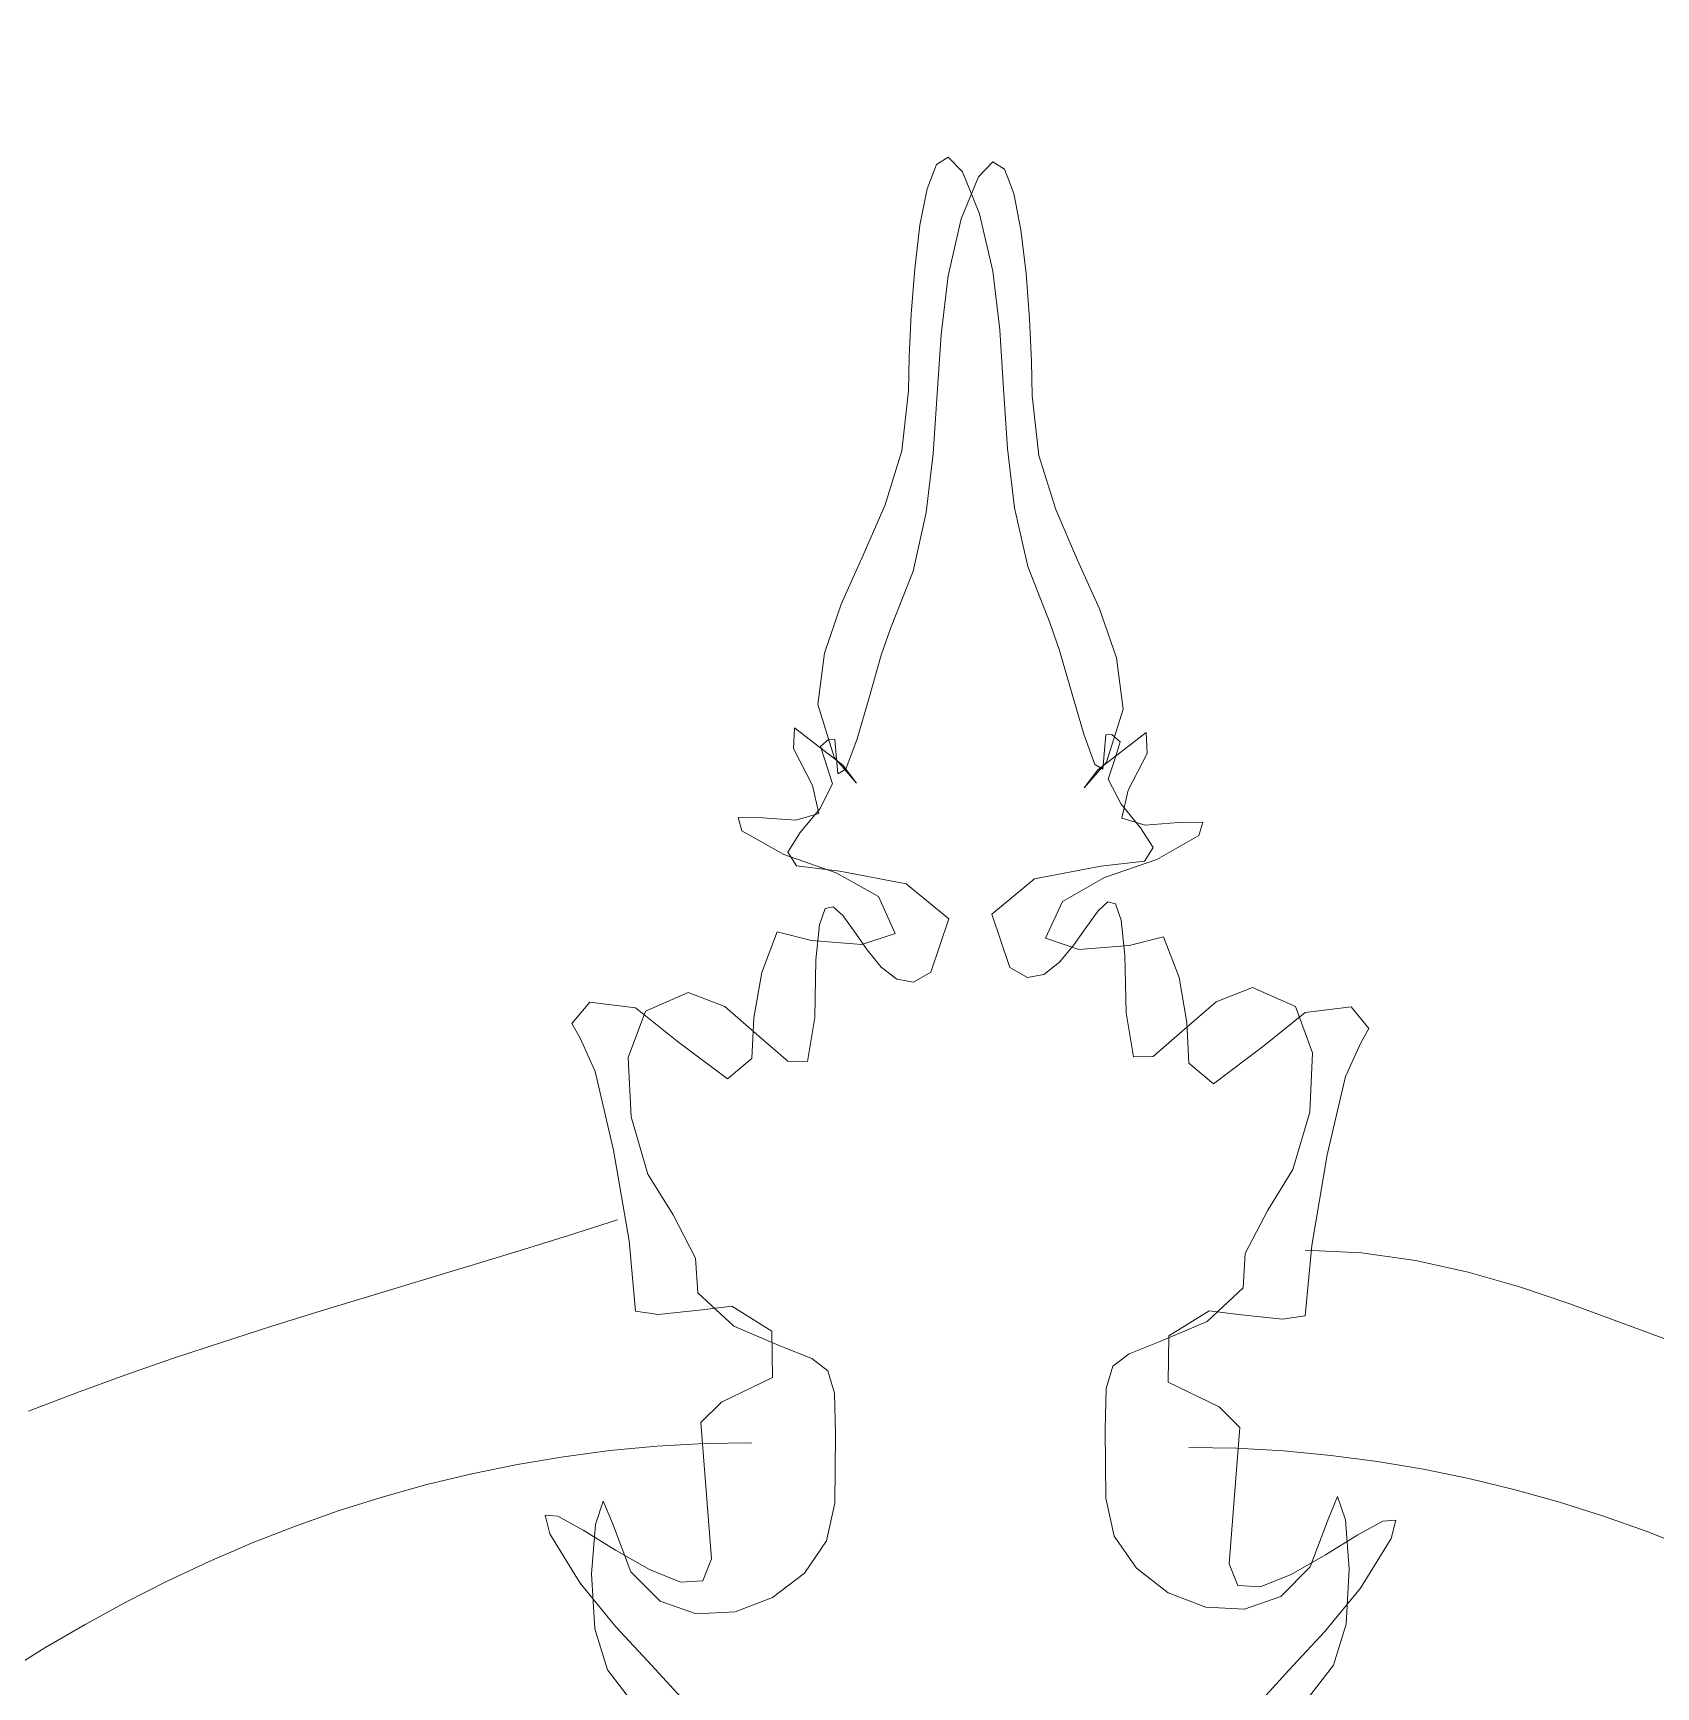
# Model space of a CAD drawing. Header units: centimetres. Extents: x -377343 to 693706, y 194584 to 813780.
# Drawn here: x 175527.71 to 175553.73, y 498855.51 to 498882.03 of the extents above; entities that cross this region are included whole.
import ezdxf

# ---------------------------------------------------------------- set-up
doc = ezdxf.new("R2010")
doc.units = ezdxf.units.CM
doc.layers.add('PIPA', color=11, linetype='Continuous')
doc.layers.add('TEXT', color=7, linetype='Continuous')

msp = doc.modelspace()

# ---------------------------------------------------------------- linework, layer by layer
at = {"layer": 'PIPA', "lineweight": 35, "extrusion": (0, 0.816497, 0.57735), "elevation": 193451.324}
msp.add_lwpolyline([(-421704.212, -325591.681), (-159560.265, -63447.734), (377343.333, -600351.331), (-158232.47, -1135927.133), (-693706.405, -600453.199), (-454216.825, -360963.619)], dxfattribs=at)
at = {"layer": 'TEXT', "color": 2, "linetype": 'Continuous', "lineweight": 13}
for p, q in [((175542.384, 498880.04), (175542.196, 498879.924)), ((175542.384, 498880.04), (175542.196, 498879.924)), ((175542.613, 498879.802), (175542.384, 498880.04)), ((175542.613, 498879.802), (175542.384, 498880.04)), ((175542.196, 498879.924), (175542.046, 498879.533)), ((175542.196, 498879.924), (175542.046, 498879.533)), ((175542.887, 498879.128), (175542.613, 498879.802)), ((175542.887, 498879.128), (175542.613, 498879.802)), ((175542.869, 498879.726), (175543.098, 498879.964)), ((175542.869, 498879.726), (175543.098, 498879.964)), ((175543.098, 498879.964), (175543.286, 498879.847)), ((175543.098, 498879.964), (175543.286, 498879.847)), ((175543.286, 498879.847), (175543.436, 498879.456)), ((175543.286, 498879.847), (175543.436, 498879.456)), ((175542.046, 498879.533), (175541.931, 498878.948)), ((175542.046, 498879.533), (175541.931, 498878.948)), ((175542.595, 498879.052), (175542.869, 498879.726)), ((175542.595, 498879.052), (175542.869, 498879.726)), ((175543.436, 498879.456), (175543.551, 498878.872)), ((175543.436, 498879.456), (175543.551, 498878.872)), ((175542.383, 498878.135), (175542.595, 498879.052)), ((175542.383, 498878.135), (175542.595, 498879.052)), ((175543.098, 498878.211), (175542.887, 498879.128)), ((175543.098, 498878.211), (175542.887, 498879.128)), ((175541.931, 498878.948), (175541.848, 498878.251)), ((175541.931, 498878.948), (175541.848, 498878.251)), ((175543.551, 498878.872), (175543.634, 498878.175)), ((175543.551, 498878.872), (175543.634, 498878.175)), ((175541.848, 498878.251), (175541.792, 498877.522)), ((175541.848, 498878.251), (175541.792, 498877.522)), ((175543.211, 498877.273), (175543.098, 498878.211)), ((175543.211, 498877.273), (175543.098, 498878.211)), ((175543.634, 498878.175), (175543.69, 498877.446)), ((175543.634, 498878.175), (175543.69, 498877.446)), ((175542.271, 498877.197), (175542.383, 498878.135)), ((175542.271, 498877.197), (175542.383, 498878.135)), ((175541.792, 498877.522), (175541.761, 498876.841)), ((175541.792, 498877.522), (175541.761, 498876.841)), ((175543.69, 498877.446), (175543.721, 498876.765)), ((175543.69, 498877.446), (175543.721, 498876.765)), ((175542.208, 498876.246), (175542.271, 498877.197)), ((175542.208, 498876.246), (175542.271, 498877.197)), ((175543.274, 498876.322), (175543.211, 498877.273)), ((175543.274, 498876.322), (175543.211, 498877.273)), ((175541.761, 498876.841), (175541.751, 498876.29)), ((175541.761, 498876.841), (175541.751, 498876.29)), ((175543.721, 498876.765), (175543.73, 498876.214)), ((175543.721, 498876.765), (175543.73, 498876.214)), ((175543.337, 498875.367), (175543.274, 498876.322)), ((175543.337, 498875.367), (175543.274, 498876.322)), ((175541.751, 498876.29), (175541.643, 498875.332)), ((175541.751, 498876.29), (175541.643, 498875.332)), ((175542.145, 498875.29), (175542.208, 498876.246)), ((175542.145, 498875.29), (175542.208, 498876.246)), ((175543.73, 498876.214), (175543.838, 498875.256)), ((175543.73, 498876.214), (175543.838, 498875.256)), ((175541.643, 498875.332), (175541.373, 498874.465)), ((175541.643, 498875.332), (175541.373, 498874.465)), ((175542.033, 498874.34), (175542.145, 498875.29)), ((175542.033, 498874.34), (175542.145, 498875.29)), ((175543.449, 498874.416), (175543.337, 498875.367)), ((175543.449, 498874.416), (175543.337, 498875.367)), ((175543.838, 498875.256), (175544.109, 498874.388)), ((175543.838, 498875.256), (175544.109, 498874.388)), ((175541.373, 498874.465), (175541.022, 498873.655)), ((175541.373, 498874.465), (175541.022, 498873.655)), ((175541.821, 498873.401), (175542.033, 498874.34)), ((175541.821, 498873.401), (175542.033, 498874.34)), ((175543.661, 498873.478), (175543.449, 498874.416)), ((175543.661, 498873.478), (175543.449, 498874.416)), ((175544.109, 498874.388), (175544.46, 498873.579)), ((175544.109, 498874.388), (175544.46, 498873.579)), ((175541.022, 498873.655), (175540.67, 498872.873)), ((175541.022, 498873.655), (175540.67, 498872.873)), ((175541.46, 498872.484), (175541.821, 498873.401)), ((175541.46, 498872.484), (175541.821, 498873.401)), ((175544.022, 498872.561), (175543.661, 498873.478)), ((175544.022, 498872.561), (175543.661, 498873.478)), ((175544.46, 498873.579), (175544.811, 498872.797)), ((175544.46, 498873.579), (175544.811, 498872.797)), ((175540.67, 498872.873), (175540.4, 498872.086)), ((175540.67, 498872.873), (175540.4, 498872.086)), ((175544.811, 498872.797), (175545.082, 498872.01)), ((175544.811, 498872.797), (175545.082, 498872.01)), ((175541.31, 498872.054), (175541.46, 498872.484)), ((175541.31, 498872.054), (175541.46, 498872.484)), ((175544.172, 498872.13), (175544.022, 498872.561)), ((175544.172, 498872.13), (175544.022, 498872.561)), ((175540.4, 498872.086), (175540.292, 498871.264)), ((175540.4, 498872.086), (175540.292, 498871.264)), ((175544.361, 498871.468), (175544.172, 498872.13)), ((175544.361, 498871.468), (175544.172, 498872.13)), ((175541.121, 498871.391), (175541.31, 498872.054)), ((175541.121, 498871.391), (175541.31, 498872.054)), ((175545.082, 498872.01), (175545.19, 498871.187)), ((175545.082, 498872.01), (175545.19, 498871.187)), ((175540.923, 498870.711), (175541.121, 498871.391)), ((175540.923, 498870.711), (175541.121, 498871.391)), ((175544.559, 498870.787), (175544.361, 498871.468)), ((175544.559, 498870.787), (175544.361, 498871.468)), ((175540.292, 498871.264), (175540.559, 498870.417)), ((175540.292, 498871.264), (175540.559, 498870.417)), ((175545.19, 498871.187), (175544.922, 498870.34)), ((175545.19, 498871.187), (175544.922, 498870.34)), ((175539.923, 498870.891), (175539.905, 498870.555)), ((175539.923, 498870.891), (175539.905, 498870.555)), ((175540.697, 498870.291), (175539.923, 498870.891)), ((175540.697, 498870.291), (175539.923, 498870.891)), ((175544.736, 498870.303), (175544.559, 498870.787)), ((175544.736, 498870.303), (175544.559, 498870.787)), ((175544.784, 498870.214), (175545.559, 498870.815)), ((175544.784, 498870.214), (175545.559, 498870.815)), ((175544.913, 498870.777), (175544.864, 498870.228)), ((175544.913, 498870.777), (175544.864, 498870.228)), ((175545.01, 498870.783), (175544.913, 498870.777)), ((175545.01, 498870.783), (175544.913, 498870.777)), ((175545.142, 498870.663), (175545.01, 498870.783)), ((175545.142, 498870.663), (175545.01, 498870.783)), ((175545.559, 498870.815), (175545.577, 498870.479)), ((175545.559, 498870.815), (175545.577, 498870.479)), ((175539.905, 498870.555), (175540.211, 498869.966)), ((175539.905, 498870.555), (175540.211, 498869.966)), ((175540.34, 498870.587), (175540.472, 498870.707)), ((175540.34, 498870.587), (175540.472, 498870.707)), ((175540.406, 498870.376), (175540.34, 498870.587)), ((175540.406, 498870.376), (175540.34, 498870.587)), ((175540.472, 498870.707), (175540.568, 498870.701)), ((175540.472, 498870.707), (175540.568, 498870.701)), ((175540.568, 498870.701), (175540.617, 498870.152)), ((175540.568, 498870.701), (175540.617, 498870.152)), ((175540.745, 498870.226), (175540.923, 498870.711)), ((175540.745, 498870.226), (175540.923, 498870.711)), ((175545.076, 498870.453), (175545.142, 498870.663)), ((175545.076, 498870.453), (175545.142, 498870.663)), ((175545.577, 498870.479), (175545.271, 498869.89)), ((175545.577, 498870.479), (175545.271, 498869.89)), ((175540.531, 498869.991), (175540.406, 498870.376)), ((175540.531, 498869.991), (175540.406, 498870.376)), ((175540.559, 498870.417), (175540.917, 498870.002)), ((175540.559, 498870.417), (175540.917, 498870.002)), ((175540.617, 498870.152), (175540.745, 498870.226)), ((175540.617, 498870.152), (175540.745, 498870.226)), ((175540.917, 498870.002), (175540.697, 498870.291)), ((175540.917, 498870.002), (175540.697, 498870.291)), ((175544.922, 498870.34), (175544.565, 498869.926)), ((175544.922, 498870.34), (175544.565, 498869.926)), ((175544.565, 498869.926), (175544.784, 498870.214)), ((175544.565, 498869.926), (175544.784, 498870.214)), ((175544.864, 498870.228), (175544.736, 498870.303)), ((175544.864, 498870.228), (175544.736, 498870.303)), ((175544.951, 498870.067), (175545.076, 498870.453)), ((175544.951, 498870.067), (175545.076, 498870.453)), ((175540.211, 498869.966), (175540.311, 498869.517)), ((175540.211, 498869.966), (175540.311, 498869.517)), ((175540.325, 498869.59), (175540.531, 498869.991)), ((175540.325, 498869.59), (175540.531, 498869.991)), ((175545.157, 498869.666), (175544.951, 498870.067)), ((175545.157, 498869.666), (175544.951, 498870.067)), ((175545.271, 498869.89), (175545.171, 498869.441)), ((175545.271, 498869.89), (175545.171, 498869.441)), ((175539.405, 498869.447), (175539.015, 498869.453)), ((175539.015, 498869.453), (175539.076, 498869.237)), ((175539.405, 498869.447), (175539.015, 498869.453)), ((175539.015, 498869.453), (175539.076, 498869.237)), ((175539.94, 498869.406), (175539.405, 498869.447)), ((175539.94, 498869.406), (175539.405, 498869.447)), ((175540.311, 498869.517), (175539.94, 498869.406)), ((175540.311, 498869.517), (175539.94, 498869.406)), ((175540.011, 498869.211), (175540.325, 498869.59)), ((175540.011, 498869.211), (175540.325, 498869.59)), ((175545.471, 498869.287), (175545.157, 498869.666)), ((175545.471, 498869.287), (175545.157, 498869.666)), ((175545.171, 498869.441), (175545.542, 498869.33)), ((175545.171, 498869.441), (175545.542, 498869.33)), ((175539.076, 498869.237), (175539.752, 498868.855)), ((175539.076, 498869.237), (175539.752, 498868.855)), ((175539.812, 498868.893), (175540.011, 498869.211)), ((175539.812, 498868.893), (175540.011, 498869.211)), ((175545.67, 498868.969), (175545.471, 498869.287)), ((175545.67, 498868.969), (175545.471, 498869.287)), ((175545.542, 498869.33), (175546.076, 498869.37)), ((175545.542, 498869.33), (175546.076, 498869.37)), ((175546.406, 498869.16), (175545.73, 498868.779)), ((175546.406, 498869.16), (175545.73, 498868.779)), ((175546.076, 498869.37), (175546.467, 498869.376)), ((175546.076, 498869.37), (175546.467, 498869.376)), ((175546.467, 498869.376), (175546.406, 498869.16)), ((175546.467, 498869.376), (175546.406, 498869.16)), ((175539.95, 498868.674), (175539.812, 498868.893)), ((175539.95, 498868.674), (175539.812, 498868.893)), ((175545.532, 498868.751), (175545.67, 498868.969)), ((175545.532, 498868.751), (175545.67, 498868.969)), ((175539.752, 498868.855), (175540.589, 498868.564)), ((175539.752, 498868.855), (175540.589, 498868.564)), ((175540.649, 498868.593), (175539.95, 498868.674)), ((175540.649, 498868.593), (175539.95, 498868.674)), ((175543.769, 498868.465), (175544.832, 498868.669)), ((175543.769, 498868.465), (175544.832, 498868.669)), ((175544.832, 498868.669), (175545.532, 498868.751)), ((175544.832, 498868.669), (175545.532, 498868.751)), ((175545.73, 498868.779), (175544.892, 498868.488)), ((175545.73, 498868.779), (175544.892, 498868.488)), ((175540.589, 498868.564), (175541.265, 498868.183)), ((175540.589, 498868.564), (175541.265, 498868.183)), ((175541.712, 498868.389), (175540.649, 498868.593)), ((175541.712, 498868.389), (175540.649, 498868.593)), ((175542.397, 498867.824), (175541.712, 498868.389)), ((175542.397, 498867.824), (175541.712, 498868.389)), ((175543.085, 498867.9), (175543.769, 498868.465)), ((175543.085, 498867.9), (175543.769, 498868.465)), ((175544.892, 498868.488), (175544.217, 498868.106)), ((175544.892, 498868.488), (175544.217, 498868.106)), ((175541.265, 498868.183), (175541.536, 498867.592)), ((175541.265, 498868.183), (175541.536, 498867.592)), ((175544.217, 498868.106), (175543.946, 498867.516)), ((175544.217, 498868.106), (175543.946, 498867.516)), ((175544.943, 498868.098), (175544.789, 498867.954)), ((175544.943, 498868.098), (175544.789, 498867.954)), ((175545.068, 498868.069), (175544.943, 498868.098)), ((175545.068, 498868.069), (175544.943, 498868.098)), ((175540.321, 498867.729), (175540.413, 498867.993)), ((175540.321, 498867.729), (175540.413, 498867.993)), ((175540.413, 498867.993), (175540.538, 498868.021)), ((175540.413, 498867.993), (175540.538, 498868.021)), ((175540.538, 498868.021), (175540.693, 498867.878)), ((175540.538, 498868.021), (175540.693, 498867.878)), ((175540.693, 498867.878), (175540.876, 498867.626)), ((175540.693, 498867.878), (175540.876, 498867.626)), ((175543.373, 498867.048), (175543.085, 498867.9)), ((175543.373, 498867.048), (175543.085, 498867.9)), ((175544.789, 498867.954), (175544.606, 498867.703)), ((175544.789, 498867.954), (175544.606, 498867.703)), ((175545.161, 498867.806), (175545.068, 498868.069)), ((175545.161, 498867.806), (175545.068, 498868.069)), ((175539.643, 498867.615), (175539.394, 498866.964)), ((175539.643, 498867.615), (175539.394, 498866.964)), ((175540.193, 498867.476), (175539.643, 498867.615)), ((175540.193, 498867.476), (175539.643, 498867.615)), ((175540.264, 498867.167), (175540.321, 498867.729)), ((175540.264, 498867.167), (175540.321, 498867.729)), ((175540.876, 498867.626), (175541.083, 498867.33)), ((175540.876, 498867.626), (175541.083, 498867.33)), ((175541.536, 498867.592), (175541.002, 498867.412)), ((175541.536, 498867.592), (175541.002, 498867.412)), ((175542.109, 498866.971), (175542.397, 498867.824)), ((175542.109, 498866.971), (175542.397, 498867.824)), ((175544.606, 498867.703), (175544.399, 498867.407)), ((175544.606, 498867.703), (175544.399, 498867.407)), ((175545.218, 498867.243), (175545.161, 498867.806)), ((175545.218, 498867.243), (175545.161, 498867.806)), ((175541.002, 498867.412), (175540.193, 498867.476)), ((175541.002, 498867.412), (175540.193, 498867.476)), ((175541.083, 498867.33), (175541.312, 498867.053)), ((175541.083, 498867.33), (175541.312, 498867.053)), ((175543.946, 498867.516), (175544.48, 498867.336)), ((175543.946, 498867.516), (175544.48, 498867.336)), ((175544.399, 498867.407), (175544.17, 498867.129)), ((175544.399, 498867.407), (175544.17, 498867.129)), ((175544.48, 498867.336), (175545.288, 498867.399)), ((175544.48, 498867.336), (175545.288, 498867.399)), ((175545.288, 498867.399), (175545.838, 498867.539)), ((175545.288, 498867.399), (175545.838, 498867.539)), ((175545.838, 498867.539), (175546.087, 498866.887)), ((175545.838, 498867.539), (175546.087, 498866.887)), ((175540.244, 498866.242), (175540.264, 498867.167)), ((175540.244, 498866.242), (175540.264, 498867.167)), ((175541.312, 498867.053), (175541.561, 498866.858)), ((175541.312, 498867.053), (175541.561, 498866.858)), ((175543.654, 498866.886), (175543.373, 498867.048)), ((175543.654, 498866.886), (175543.373, 498867.048)), ((175544.17, 498867.129), (175543.92, 498866.935)), ((175544.17, 498867.129), (175543.92, 498866.935)), ((175545.238, 498866.318), (175545.218, 498867.243)), ((175545.238, 498866.318), (175545.218, 498867.243)), ((175539.394, 498866.964), (175539.271, 498866.24)), ((175539.394, 498866.964), (175539.271, 498866.24)), ((175541.561, 498866.858), (175541.828, 498866.81)), ((175541.561, 498866.858), (175541.828, 498866.81)), ((175541.828, 498866.81), (175542.109, 498866.971)), ((175541.828, 498866.81), (175542.109, 498866.971)), ((175543.92, 498866.935), (175543.654, 498866.886)), ((175543.92, 498866.935), (175543.654, 498866.886)), ((175546.087, 498866.887), (175546.211, 498866.164)), ((175546.087, 498866.887), (175546.211, 498866.164)), ((175537.53, 498866.346), (175538.217, 498866.647)), ((175537.53, 498866.346), (175538.217, 498866.647)), ((175538.217, 498866.647), (175538.801, 498866.418)), ((175538.217, 498866.647), (175538.801, 498866.418)), ((175547.265, 498866.723), (175546.68, 498866.494)), ((175547.265, 498866.723), (175546.68, 498866.494)), ((175547.952, 498866.422), (175547.265, 498866.723)), ((175547.952, 498866.422), (175547.265, 498866.723)), ((175536.638, 498866.489), (175536.352, 498866.147)), ((175536.638, 498866.489), (175536.352, 498866.147)), ((175537.373, 498866.399), (175536.638, 498866.489)), ((175537.373, 498866.399), (175536.638, 498866.489)), ((175537.256, 498865.601), (175537.53, 498866.346)), ((175537.256, 498865.601), (175537.53, 498866.346)), ((175538.037, 498865.864), (175537.373, 498866.399)), ((175538.037, 498865.864), (175537.373, 498866.399)), ((175538.801, 498866.418), (175539.351, 498865.944)), ((175538.801, 498866.418), (175539.351, 498865.944)), ((175539.271, 498866.24), (175539.238, 498865.588)), ((175539.271, 498866.24), (175539.238, 498865.588)), ((175540.127, 498865.537), (175540.244, 498866.242)), ((175540.127, 498865.537), (175540.244, 498866.242)), ((175545.355, 498865.613), (175545.238, 498866.318)), ((175545.355, 498865.613), (175545.238, 498866.318)), ((175546.68, 498866.494), (175546.131, 498866.02)), ((175546.68, 498866.494), (175546.131, 498866.02)), ((175547.445, 498865.788), (175548.108, 498866.323)), ((175547.445, 498865.788), (175548.108, 498866.323)), ((175548.226, 498865.678), (175547.952, 498866.422)), ((175548.226, 498865.678), (175547.952, 498866.422)), ((175548.108, 498866.323), (175548.844, 498866.413)), ((175548.108, 498866.323), (175548.844, 498866.413)), ((175548.844, 498866.413), (175549.129, 498866.07)), ((175548.844, 498866.413), (175549.129, 498866.07)), ((175536.352, 498866.147), (175536.482, 498865.913)), ((175536.352, 498866.147), (175536.482, 498865.913)), ((175546.131, 498866.02), (175545.671, 498865.62)), ((175546.131, 498866.02), (175545.671, 498865.62)), ((175546.211, 498866.164), (175546.244, 498865.512)), ((175546.211, 498866.164), (175546.244, 498865.512)), ((175549.129, 498866.07), (175549, 498865.836)), ((175549.129, 498866.07), (175549, 498865.836)), ((175536.482, 498865.913), (175536.723, 498865.377)), ((175536.482, 498865.913), (175536.723, 498865.377)), ((175538.845, 498865.258), (175538.037, 498865.864)), ((175538.845, 498865.258), (175538.037, 498865.864)), ((175539.351, 498865.944), (175539.811, 498865.544)), ((175539.351, 498865.944), (175539.811, 498865.544)), ((175546.637, 498865.182), (175547.445, 498865.788)), ((175546.637, 498865.182), (175547.445, 498865.788)), ((175549, 498865.836), (175548.758, 498865.3)), ((175549, 498865.836), (175548.758, 498865.3)), ((175537.301, 498864.651), (175537.256, 498865.601)), ((175537.301, 498864.651), (175537.256, 498865.601)), ((175539.238, 498865.588), (175538.845, 498865.258)), ((175539.238, 498865.588), (175538.845, 498865.258)), ((175539.811, 498865.544), (175540.127, 498865.537)), ((175539.811, 498865.544), (175540.127, 498865.537)), ((175545.671, 498865.62), (175545.355, 498865.613)), ((175545.671, 498865.62), (175545.355, 498865.613)), ((175546.244, 498865.512), (175546.637, 498865.182)), ((175546.244, 498865.512), (175546.637, 498865.182)), ((175548.181, 498864.727), (175548.226, 498865.678)), ((175548.181, 498864.727), (175548.226, 498865.678)), ((175536.723, 498865.377), (175537.019, 498864.119)), ((175536.723, 498865.377), (175537.019, 498864.119)), ((175548.758, 498865.3), (175548.463, 498864.042)), ((175548.758, 498865.3), (175548.463, 498864.042)), ((175537.571, 498863.731), (175537.301, 498864.651)), ((175537.571, 498863.731), (175537.301, 498864.651)), ((175547.911, 498863.807), (175548.181, 498864.727)), ((175547.911, 498863.807), (175548.181, 498864.727)), ((175537.019, 498864.119), (175537.268, 498862.663)), ((175537.019, 498864.119), (175537.268, 498862.663)), ((175548.463, 498864.042), (175548.214, 498862.587)), ((175548.463, 498864.042), (175548.214, 498862.587)), ((175537.974, 498863.08), (175537.571, 498863.731)), ((175537.974, 498863.08), (175537.571, 498863.731)), ((175547.508, 498863.156), (175547.911, 498863.807)), ((175547.508, 498863.156), (175547.911, 498863.807)), ((175538.334, 498862.383), (175537.974, 498863.08)), ((175538.334, 498862.383), (175537.974, 498863.08)), ((175547.148, 498862.459), (175547.508, 498863.156)), ((175547.148, 498862.459), (175547.508, 498863.156)), ((175537.082, 498862.999), (175536.297, 498862.748)), ((175536.297, 498862.748), (175535.507, 498862.503)), ((175537.268, 498862.663), (175537.373, 498861.534)), ((175537.268, 498862.663), (175537.373, 498861.534)), ((175548.214, 498862.587), (175548.108, 498861.458)), ((175548.214, 498862.587), (175548.108, 498861.458)), ((175534.715, 498862.262), (175533.92, 498862.022)), ((175535.507, 498862.503), (175534.715, 498862.262)), ((175538.37, 498861.83), (175538.334, 498862.383)), ((175538.37, 498861.83), (175538.334, 498862.383)), ((175547.112, 498861.907), (175547.148, 498862.459)), ((175547.112, 498861.907), (175547.148, 498862.459)), ((175549.012, 498862.468), (175548.108, 498862.512)), ((175549.88, 498862.346), (175549.012, 498862.468)), ((175550.721, 498862.16), (175549.88, 498862.346)), ((175533.92, 498862.022), (175533.125, 498861.781)), ((175551.543, 498861.923), (175550.721, 498862.16)), ((175533.125, 498861.781), (175532.33, 498861.539)), ((175538.947, 498861.296), (175538.37, 498861.83)), ((175538.947, 498861.296), (175538.37, 498861.83)), ((175546.535, 498861.372), (175547.112, 498861.907)), ((175546.535, 498861.372), (175547.112, 498861.907)), ((175552.355, 498861.651), (175551.543, 498861.923)), ((175532.33, 498861.539), (175531.537, 498861.292)), ((175537.373, 498861.534), (175537.737, 498861.483)), ((175537.373, 498861.534), (175537.737, 498861.483)), ((175537.737, 498861.483), (175538.442, 498861.558)), ((175537.737, 498861.483), (175538.442, 498861.558)), ((175538.442, 498861.558), (175538.914, 498861.615)), ((175538.442, 498861.558), (175538.914, 498861.615)), ((175538.914, 498861.615), (175539.556, 498861.216)), ((175538.914, 498861.615), (175539.556, 498861.216)), ((175546.568, 498861.539), (175545.925, 498861.14)), ((175546.568, 498861.539), (175545.925, 498861.14)), ((175547.039, 498861.482), (175546.568, 498861.539)), ((175547.039, 498861.482), (175546.568, 498861.539)), ((175547.745, 498861.407), (175547.039, 498861.482)), ((175547.745, 498861.407), (175547.039, 498861.482)), ((175553.164, 498861.356), (175552.355, 498861.651)), ((175531.537, 498861.292), (175530.747, 498861.04)), ((175539.714, 498860.967), (175538.947, 498861.296)), ((175539.714, 498860.967), (175538.947, 498861.296)), ((175539.556, 498861.216), (175539.568, 498860.474)), ((175539.556, 498861.216), (175539.568, 498860.474)), ((175545.767, 498861.044), (175546.535, 498861.372)), ((175545.767, 498861.044), (175546.535, 498861.372)), ((175548.108, 498861.458), (175547.745, 498861.407)), ((175548.108, 498861.458), (175547.745, 498861.407)), ((175553.978, 498861.054), (175553.164, 498861.356)), ((175530.747, 498861.04), (175529.961, 498860.779)), ((175540.196, 498860.776), (175539.714, 498860.967)), ((175540.196, 498860.776), (175539.714, 498860.967)), ((175545.286, 498860.853), (175545.767, 498861.044)), ((175545.286, 498860.853), (175545.767, 498861.044)), ((175545.925, 498861.14), (175545.913, 498860.398)), ((175545.925, 498861.14), (175545.913, 498860.398)), ((175529.961, 498860.779), (175529.18, 498860.508)), ((175540.457, 498860.576), (175540.196, 498860.776)), ((175540.457, 498860.576), (175540.196, 498860.776)), ((175545.025, 498860.653), (175545.286, 498860.853)), ((175545.025, 498860.653), (175545.286, 498860.853)), ((175529.18, 498860.508), (175528.406, 498860.226)), ((175539.568, 498860.474), (175538.752, 498860.075)), ((175539.568, 498860.474), (175538.752, 498860.075)), ((175540.562, 498860.221), (175540.457, 498860.576)), ((175540.562, 498860.221), (175540.457, 498860.576)), ((175544.919, 498860.297), (175545.025, 498860.653)), ((175544.919, 498860.297), (175545.025, 498860.653)), ((175528.406, 498860.226), (175527.639, 498859.93)), ((175540.578, 498859.564), (175540.562, 498860.221)), ((175540.578, 498859.564), (175540.562, 498860.221)), ((175544.904, 498859.64), (175544.919, 498860.297)), ((175544.904, 498859.64), (175544.919, 498860.297)), ((175545.913, 498860.398), (175546.73, 498859.999)), ((175545.913, 498860.398), (175546.73, 498859.999)), ((175538.752, 498860.075), (175538.421, 498859.748)), ((175538.752, 498860.075), (175538.421, 498859.748)), ((175546.73, 498859.999), (175547.06, 498859.671)), ((175546.73, 498859.999), (175547.06, 498859.671)), ((175538.421, 498859.748), (175538.487, 498858.862)), ((175538.421, 498859.748), (175538.487, 498858.862)), ((175544.913, 498858.535), (175544.904, 498859.64)), ((175544.913, 498858.535), (175544.904, 498859.64)), ((175547.06, 498859.671), (175546.994, 498858.786)), ((175547.06, 498859.671), (175546.994, 498858.786)), ((175536.96, 498859.299), (175537.713, 498859.37)), ((175536.96, 498859.299), (175537.713, 498859.37)), ((175537.713, 498859.37), (175538.472, 498859.412)), ((175537.713, 498859.37), (175538.472, 498859.412)), ((175538.472, 498859.412), (175539.238, 498859.426)), ((175538.472, 498859.412), (175539.238, 498859.426)), ((175540.568, 498858.458), (175540.578, 498859.564)), ((175540.568, 498858.458), (175540.578, 498859.564)), ((175547.01, 498859.336), (175546.244, 498859.35)), ((175547.01, 498859.336), (175546.244, 498859.35)), ((175534.747, 498858.929), (175535.477, 498859.079)), ((175534.747, 498858.929), (175535.477, 498859.079)), ((175535.477, 498859.079), (175536.215, 498859.202)), ((175535.477, 498859.079), (175536.215, 498859.202)), ((175536.215, 498859.202), (175536.96, 498859.299)), ((175536.215, 498859.202), (175536.96, 498859.299)), ((175547.769, 498859.293), (175547.01, 498859.336)), ((175547.769, 498859.293), (175547.01, 498859.336)), ((175548.522, 498859.223), (175547.769, 498859.293)), ((175548.522, 498859.223), (175547.769, 498859.293)), ((175549.267, 498859.126), (175548.522, 498859.223)), ((175549.267, 498859.126), (175548.522, 498859.223)), ((175550.005, 498859.002), (175549.267, 498859.126)), ((175550.005, 498859.002), (175549.267, 498859.126)), ((175534.024, 498858.754), (175534.747, 498858.929)), ((175534.024, 498858.754), (175534.747, 498858.929)), ((175538.487, 498858.862), (175538.589, 498857.562)), ((175538.487, 498858.862), (175538.589, 498857.562)), ((175550.735, 498858.853), (175550.005, 498859.002)), ((175550.735, 498858.853), (175550.005, 498859.002)), ((175551.457, 498858.678), (175550.735, 498858.853)), ((175551.457, 498858.678), (175550.735, 498858.853)), ((175532.603, 498858.331), (175533.31, 498858.554)), ((175532.603, 498858.331), (175533.31, 498858.554)), ((175533.31, 498858.554), (175534.024, 498858.754)), ((175533.31, 498858.554), (175534.024, 498858.754)), ((175546.994, 498858.786), (175546.892, 498857.485)), ((175546.994, 498858.786), (175546.892, 498857.485)), ((175548.629, 498858.565), (175548.481, 498858.21)), ((175548.629, 498858.565), (175548.481, 498858.21)), ((175548.755, 498858.188), (175548.629, 498858.565)), ((175548.755, 498858.188), (175548.629, 498858.565)), ((175552.172, 498858.478), (175551.457, 498858.678)), ((175552.172, 498858.478), (175551.457, 498858.678)), ((175531.905, 498858.083), (175532.603, 498858.331)), ((175531.905, 498858.083), (175532.603, 498858.331)), ((175536.727, 498858.112), (175536.852, 498858.489)), ((175536.727, 498858.112), (175536.852, 498858.489)), ((175536.852, 498858.489), (175537.001, 498858.134)), ((175536.852, 498858.489), (175537.001, 498858.134)), ((175540.435, 498857.852), (175540.568, 498858.458)), ((175540.435, 498857.852), (175540.568, 498858.458)), ((175545.047, 498857.929), (175544.913, 498858.535)), ((175545.047, 498857.929), (175544.913, 498858.535)), ((175552.879, 498858.254), (175552.172, 498858.478)), ((175552.879, 498858.254), (175552.172, 498858.478)), ((175531.215, 498857.813), (175531.905, 498858.083)), ((175531.215, 498857.813), (175531.905, 498858.083)), ((175536.127, 498858.246), (175535.92, 498858.262)), ((175535.92, 498858.262), (175535.995, 498857.967)), ((175536.127, 498858.246), (175535.92, 498858.262)), ((175535.92, 498858.262), (175535.995, 498857.967)), ((175536.531, 498858.024), (175536.127, 498858.246)), ((175536.531, 498858.024), (175536.127, 498858.246)), ((175537.049, 498857.704), (175536.531, 498858.024)), ((175537.049, 498857.704), (175536.531, 498858.024)), ((175536.668, 498857.323), (175536.727, 498858.112)), ((175536.668, 498857.323), (175536.727, 498858.112)), ((175537.001, 498858.134), (175537.294, 498857.356)), ((175537.001, 498858.134), (175537.294, 498857.356)), ((175548.481, 498858.21), (175548.188, 498857.433)), ((175548.481, 498858.21), (175548.188, 498857.433)), ((175548.814, 498857.399), (175548.755, 498858.188)), ((175548.814, 498857.399), (175548.755, 498858.188)), ((175548.951, 498857.948), (175549.355, 498858.169)), ((175548.951, 498857.948), (175549.355, 498858.169)), ((175549.355, 498858.169), (175549.561, 498858.186)), ((175549.355, 498858.169), (175549.561, 498858.186)), ((175549.561, 498858.186), (175549.487, 498857.891)), ((175549.561, 498858.186), (175549.487, 498857.891)), ((175553.577, 498858.007), (175552.879, 498858.254)), ((175553.577, 498858.007), (175552.879, 498858.254)), ((175530.535, 498857.52), (175531.215, 498857.813)), ((175530.535, 498857.52), (175531.215, 498857.813)), ((175535.995, 498857.967), (175536.485, 498857.173)), ((175535.995, 498857.967), (175536.485, 498857.173)), ((175540.079, 498857.336), (175540.435, 498857.852)), ((175540.079, 498857.336), (175540.435, 498857.852)), ((175545.402, 498857.412), (175545.047, 498857.929)), ((175545.402, 498857.412), (175545.047, 498857.929)), ((175548.433, 498857.627), (175548.951, 498857.948)), ((175548.433, 498857.627), (175548.951, 498857.948)), ((175549.487, 498857.891), (175548.997, 498857.096)), ((175549.487, 498857.891), (175548.997, 498857.096)), ((175554.266, 498857.736), (175553.577, 498858.007)), ((175554.266, 498857.736), (175553.577, 498858.007)), ((175529.863, 498857.205), (175530.535, 498857.52)), ((175529.863, 498857.205), (175530.535, 498857.52)), ((175537.598, 498857.391), (175537.049, 498857.704)), ((175537.598, 498857.391), (175537.049, 498857.704)), ((175538.589, 498857.562), (175538.451, 498857.213)), ((175538.589, 498857.562), (175538.451, 498857.213)), ((175546.892, 498857.485), (175547.03, 498857.137)), ((175546.892, 498857.485), (175547.03, 498857.137)), ((175547.884, 498857.314), (175548.433, 498857.627)), ((175547.884, 498857.314), (175548.433, 498857.627)), ((175536.718, 498856.44), (175536.668, 498857.323)), ((175536.718, 498856.44), (175536.668, 498857.323)), ((175537.294, 498857.356), (175537.764, 498856.885)), ((175537.294, 498857.356), (175537.764, 498856.885)), ((175538.093, 498857.192), (175537.598, 498857.391)), ((175538.093, 498857.192), (175537.598, 498857.391)), ((175539.568, 498856.945), (175540.079, 498857.336)), ((175539.568, 498856.945), (175540.079, 498857.336)), ((175545.914, 498857.021), (175545.402, 498857.412)), ((175545.914, 498857.021), (175545.402, 498857.412)), ((175547.389, 498857.115), (175547.884, 498857.314)), ((175547.389, 498857.115), (175547.884, 498857.314)), ((175548.188, 498857.433), (175547.718, 498856.961)), ((175548.188, 498857.433), (175547.718, 498856.961)), ((175548.764, 498856.516), (175548.814, 498857.399)), ((175548.764, 498856.516), (175548.814, 498857.399)), ((175529.2, 498856.869), (175529.863, 498857.205)), ((175529.2, 498856.869), (175529.863, 498857.205)), ((175536.485, 498857.173), (175537.055, 498856.476)), ((175536.485, 498857.173), (175537.055, 498856.476)), ((175538.451, 498857.213), (175538.093, 498857.192)), ((175538.451, 498857.213), (175538.093, 498857.192)), ((175546.515, 498856.791), (175545.914, 498857.021)), ((175546.515, 498856.791), (175545.914, 498857.021)), ((175547.03, 498857.137), (175547.389, 498857.115)), ((175547.03, 498857.137), (175547.389, 498857.115)), ((175547.718, 498856.961), (175547.138, 498856.759)), ((175547.718, 498856.961), (175547.138, 498856.759)), ((175548.997, 498857.096), (175548.426, 498856.4)), ((175548.997, 498857.096), (175548.426, 498856.4)), ((175528.546, 498856.512), (175529.2, 498856.869)), ((175528.546, 498856.512), (175529.2, 498856.869)), ((175537.764, 498856.885), (175538.343, 498856.683)), ((175537.764, 498856.885), (175538.343, 498856.683)), ((175538.343, 498856.683), (175538.967, 498856.715)), ((175538.343, 498856.683), (175538.967, 498856.715)), ((175538.967, 498856.715), (175539.568, 498856.945)), ((175538.967, 498856.715), (175539.568, 498856.945)), ((175547.138, 498856.759), (175546.515, 498856.791)), ((175547.138, 498856.759), (175546.515, 498856.791)), ((175527.902, 498856.135), (175528.546, 498856.512)), ((175527.902, 498856.135), (175528.546, 498856.512)), ((175536.92, 498855.783), (175536.718, 498856.44)), ((175536.92, 498855.783), (175536.718, 498856.44)), ((175537.055, 498856.476), (175537.635, 498855.854)), ((175537.055, 498856.476), (175537.635, 498855.854)), ((175548.562, 498855.859), (175548.764, 498856.516)), ((175548.562, 498855.859), (175548.764, 498856.516)), ((175548.426, 498856.4), (175547.846, 498855.777)), ((175548.426, 498856.4), (175547.846, 498855.777)), ((175527.268, 498855.739), (175527.902, 498856.135)), ((175527.268, 498855.739), (175527.902, 498856.135)), ((175537.539, 498854.982), (175536.92, 498855.783)), ((175537.539, 498854.982), (175536.92, 498855.783)), ((175537.635, 498855.854), (175538.154, 498855.281)), ((175537.635, 498855.854), (175538.154, 498855.281)), ((175547.846, 498855.777), (175547.328, 498855.205)), ((175547.846, 498855.777), (175547.328, 498855.205)), ((175547.942, 498855.058), (175548.562, 498855.859)), ((175547.942, 498855.058), (175548.562, 498855.859))]:
    msp.add_line(p, q, dxfattribs=at)

doc.saveas('drawing.dxf')
